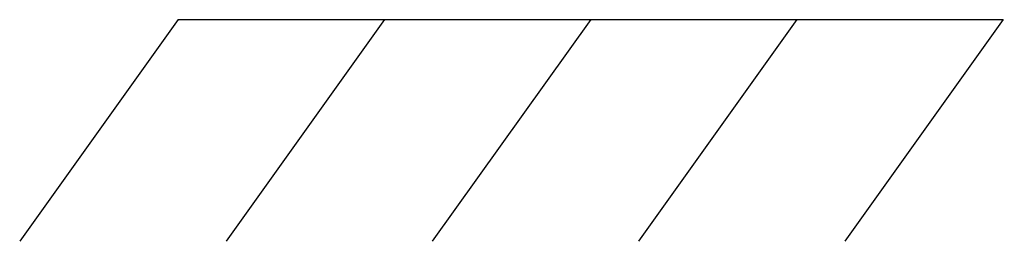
# Model space of a CAD drawing. Header units: inches. Extents: x 60.591 to 60.823, y -61.058 to -61.006.
import ezdxf

# ---------------------------------------------------------------- set-up
doc = ezdxf.new("R2010")
doc.units = ezdxf.units.IN
doc.header["$LTSCALE"] = 112
doc.header["$MEASUREMENT"] = 0

msp = doc.modelspace()

# ---------------------------------------------------------------- linework, layer by layer
for p, q in [((60.62869, -61.00559), (60.59143, -61.05777)), ((60.62869, -61.00559), (60.82289, -61.00559)), ((60.67724, -61.00559), (60.63998, -61.05777)), ((60.72579, -61.00559), (60.68852, -61.05777)), ((60.77434, -61.00559), (60.73707, -61.05777)), ((60.82289, -61.00559), (60.78562, -61.05777))]:
    msp.add_line(p, q)

doc.saveas('drawing.dxf')
